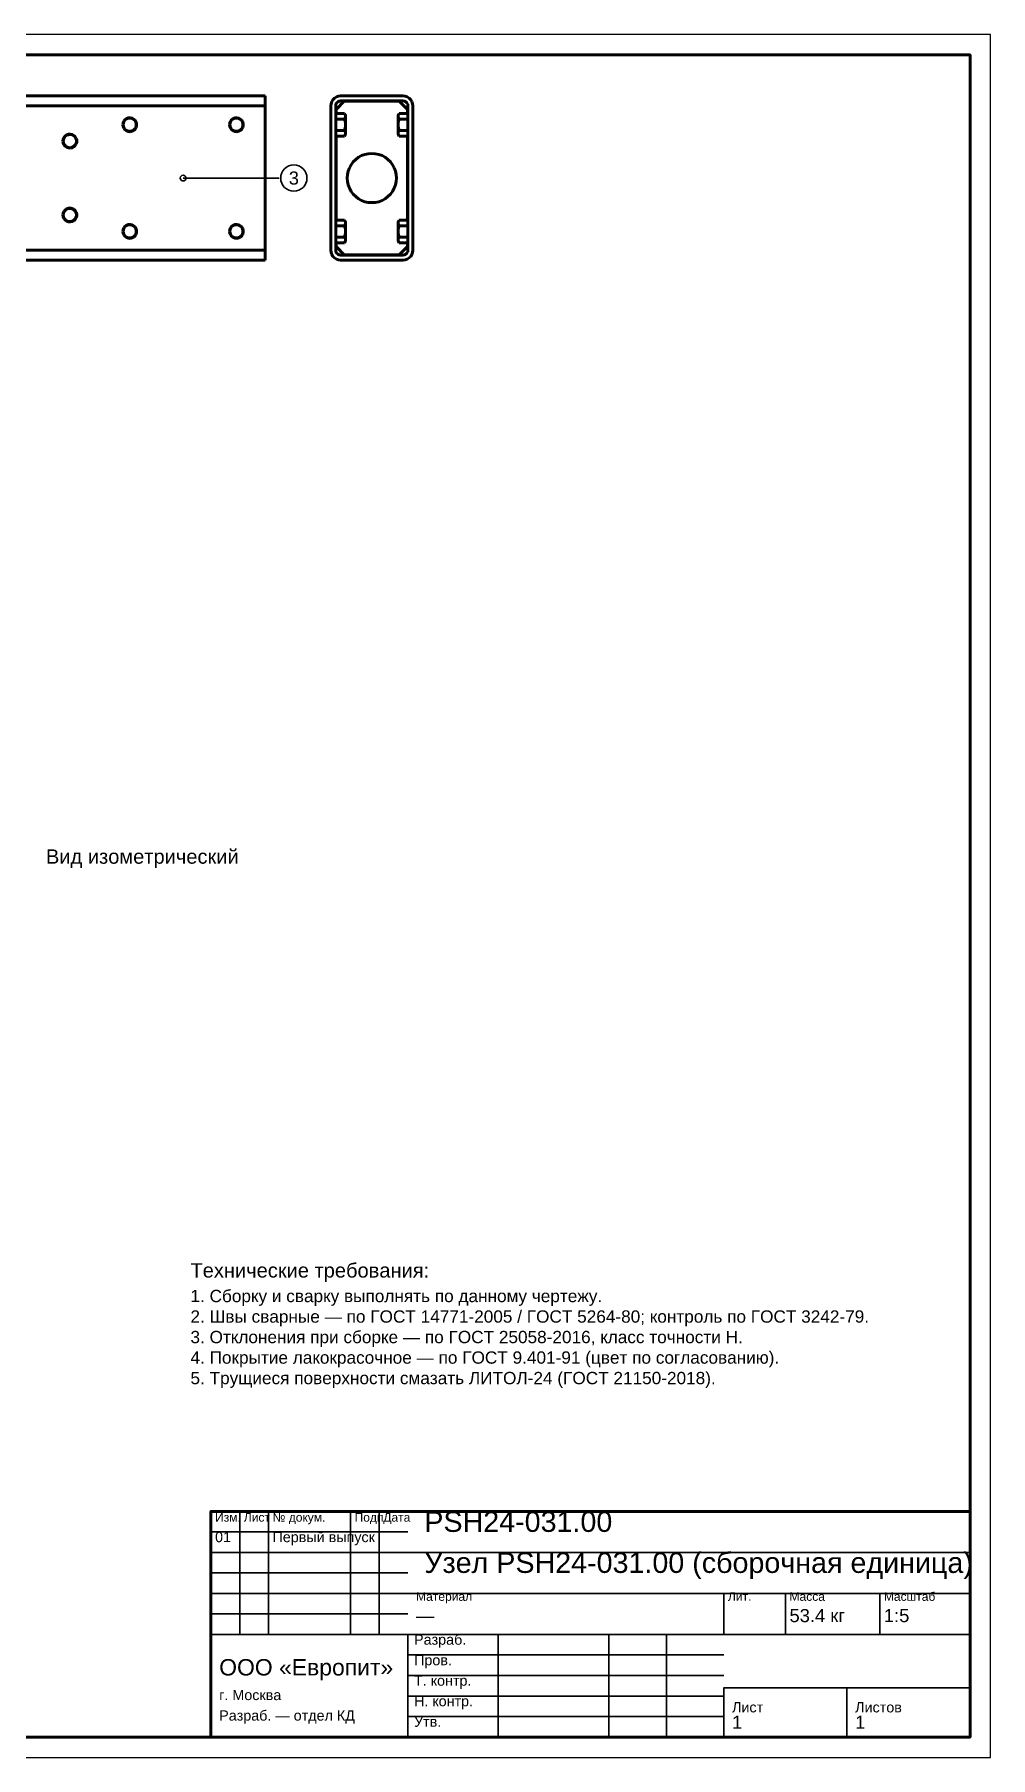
# Model space of a CAD drawing. Header units: millimetres. Extents: x 0 to 594, y 0 to 420.
# Drawn here: x 361 to 594, y 0 to 420 of the extents above; entities that cross this region are included whole.
import ezdxf
from ezdxf.enums import TextEntityAlignment as Align

# ---------------------------------------------------------------- set-up
doc = ezdxf.new("R2010")
doc.units = ezdxf.units.MM
doc.styles.add('GOST', font='Arial')

msp = doc.modelspace()

# ---------------------------------------------------------------- linework, layer by layer
at = {"color": 1, "lineweight": 70}
for p, q in [((32, 405), (417.2, 405)), ((417.2, 404.98), (417.2, 405)), ((417.2, 404.94), (417.2, 404.98)), ((417.2, 404.87), (417.2, 404.94)), ((417.2, 404.76), (417.2, 404.87)), ((417.2, 404.63), (417.2, 404.76)), ((417.2, 404.48), (417.2, 404.63)), ((417.2, 404.3), (417.2, 404.48)), ((417.2, 404.1), (417.2, 404.3)), ((417.2, 403.88), (417.2, 404.1)), ((417.2, 403.64), (417.2, 403.88)), ((417.2, 403.39), (417.2, 403.64)), ((417.2, 403.13), (417.2, 403.39)), ((433.26, 403.13), (433.44, 403.64)), ((433.44, 403.64), (433.72, 404.1)), ((433.72, 404.1), (434.1, 404.48)), ((434.1, 404.48), (434.56, 404.76)), ((434.63, 403.31), (434.46, 402.97)), ((436.5, 403.7), (434.5, 401.7)), ((434.56, 404.76), (435.07, 404.94)), ((434.89, 403.57), (434.63, 403.31)), ((435.23, 403.74), (434.89, 403.57)), ((435.07, 404.94), (435.6, 405)), ((435.6, 403.8), (435.23, 403.74)), ((435.6, 405), (450.8, 405)), ((450.8, 403.8), (435.6, 403.8)), ((449.9, 403.7), (436.5, 403.7)), ((451.9, 401.7), (449.9, 403.7)), ((450.8, 405), (451.33, 404.94)), ((451.17, 403.74), (450.8, 403.8)), ((451.51, 403.57), (451.17, 403.74)), ((451.33, 404.94), (451.84, 404.76)), ((451.77, 403.31), (451.51, 403.57)), ((451.94, 402.97), (451.77, 403.31)), ((451.84, 404.76), (452.3, 404.48)), ((452.3, 404.48), (452.68, 404.1)), ((452.68, 404.1), (452.96, 403.64)), ((452.96, 403.64), (453.14, 403.13)), ((32, 402.6), (417.2, 402.6)), ((383.04, 399.24), (382.75, 398.88)), ((383.11, 399.17), (382.83, 398.83)), ((383.42, 399.51), (383.04, 399.24)), ((383.46, 399.42), (383.11, 399.17)), ((383.85, 399.66), (383.42, 399.51)), ((383.87, 399.57), (383.46, 399.42)), ((384.32, 399.7), (383.85, 399.66)), ((384.31, 399.6), (383.87, 399.57)), ((384.74, 399.51), (384.31, 399.6)), ((384.77, 399.6), (384.32, 399.7)), ((385.12, 399.31), (384.74, 399.51)), ((385.18, 399.39), (384.77, 399.6)), ((385.44, 399.01), (385.12, 399.31)), ((385.52, 399.07), (385.18, 399.39)), ((385.67, 398.64), (385.44, 399.01)), ((385.76, 398.68), (385.52, 399.07)), ((409.04, 399.24), (408.75, 398.88)), ((409.11, 399.17), (408.83, 398.83)), ((409.42, 399.51), (409.04, 399.24)), ((409.46, 399.42), (409.11, 399.17)), ((409.85, 399.66), (409.42, 399.51)), ((409.87, 399.57), (409.46, 399.42)), ((410.32, 399.7), (409.85, 399.66)), ((410.31, 399.6), (409.87, 399.57)), ((410.74, 399.51), (410.31, 399.6)), ((410.77, 399.6), (410.32, 399.7)), ((411.12, 399.31), (410.74, 399.51)), ((411.18, 399.39), (410.77, 399.6)), ((411.44, 399.01), (411.12, 399.31)), ((411.52, 399.07), (411.18, 399.39)), ((411.67, 398.64), (411.44, 399.01)), ((411.76, 398.68), (411.52, 399.07)), ((417.2, 402.87), (417.2, 403.13)), ((417.2, 402.6), (417.2, 402.87)), ((417.2, 367.4), (417.2, 402.6)), ((433.2, 402.6), (433.26, 403.13)), ((433.2, 367.4), (433.2, 402.6)), ((434.46, 402.97), (434.4, 402.6)), ((434.4, 402.6), (434.4, 367.4)), ((436.57, 400.77), (434.4, 400.77)), ((436.57, 399.39), (434.4, 399.39)), ((434.5, 401.7), (434.5, 400.77)), ((436.57, 400.77), (436.7, 400.5)), ((436.77, 400.42), (436.57, 400.77)), ((436.7, 399.65), (436.57, 399.39)), ((436.57, 399.39), (436.7, 398.85)), ((436.7, 400.5), (436.77, 400.25)), ((436.77, 399.91), (436.7, 399.65)), ((436.77, 400.41), (436.77, 400.42)), ((436.77, 400.42), (436.77, 400.42)), ((436.77, 400.42), (436.77, 400.42)), ((436.77, 400.42), (436.77, 400.42)), ((436.77, 400.4), (436.77, 400.41)), ((436.77, 400.39), (436.77, 400.4)), ((436.77, 400.38), (436.77, 400.39)), ((436.77, 400.37), (436.77, 400.38)), ((436.77, 400.35), (436.77, 400.37)), ((436.77, 400.34), (436.77, 400.35)), ((436.77, 400.32), (436.77, 400.34)), ((436.77, 400.3), (436.77, 400.32)), ((436.77, 400.28), (436.77, 400.3)), ((436.77, 400.25), (436.77, 400.28)), ((436.77, 400.25), (436.77, 399.91)), ((436.77, 399.82), (436.77, 399.91)), ((436.77, 399.73), (436.77, 399.82)), ((436.77, 399.64), (436.77, 399.73)), ((436.77, 399.54), (436.77, 399.64)), ((436.77, 399.43), (436.77, 399.54)), ((436.77, 399.32), (436.77, 399.43)), ((436.77, 399.21), (436.77, 399.32)), ((436.77, 399.1), (436.77, 399.21)), ((436.77, 398.98), (436.77, 399.1)), ((449.63, 400.42), (449.83, 400.77)), ((449.63, 400.25), (449.7, 400.5)), ((449.63, 400.42), (449.63, 400.42)), ((449.63, 400.42), (449.63, 400.42)), ((449.63, 400.42), (449.63, 400.42)), ((449.63, 400.42), (449.63, 400.41)), ((449.63, 400.41), (449.63, 400.4)), ((449.63, 400.4), (449.63, 400.39)), ((449.63, 400.39), (449.63, 400.38)), ((449.63, 400.38), (449.63, 400.37)), ((449.63, 400.37), (449.63, 400.35)), ((449.63, 400.35), (449.63, 400.34)), ((449.63, 400.34), (449.63, 400.32)), ((449.63, 400.32), (449.63, 400.3)), ((449.63, 400.3), (449.63, 400.28)), ((449.63, 400.28), (449.63, 400.25)), ((449.63, 399.91), (449.63, 400.25)), ((449.63, 399.91), (449.63, 399.82)), ((449.7, 399.65), (449.63, 399.91)), ((449.63, 399.82), (449.63, 399.73)), ((449.63, 399.73), (449.63, 399.64)), ((449.63, 399.64), (449.63, 399.54)), ((449.63, 399.54), (449.63, 399.43)), ((449.63, 399.43), (449.63, 399.32)), ((449.63, 399.32), (449.63, 399.21)), ((449.63, 399.21), (449.63, 399.1)), ((449.63, 399.1), (449.63, 398.98)), ((449.7, 400.5), (449.83, 400.77)), ((449.83, 399.39), (449.7, 399.65)), ((449.7, 398.85), (449.83, 399.39)), ((449.83, 400.77), (452, 400.77)), ((449.83, 399.39), (452, 399.39)), ((451.9, 400.77), (451.9, 401.7)), ((452, 402.6), (451.94, 402.97)), ((452, 367.4), (452, 402.6)), ((453.14, 403.13), (453.2, 402.6)), ((453.2, 402.6), (453.2, 367.4)), ((368.15, 394.88), (367.96, 394.46)), ((368.23, 394.83), (368.06, 394.43)), ((368.44, 395.24), (368.15, 394.88)), ((368.51, 395.17), (368.23, 394.83)), ((368.82, 395.51), (368.44, 395.24)), ((368.86, 395.42), (368.51, 395.17)), ((369.25, 395.66), (368.82, 395.51)), ((369.27, 395.57), (368.86, 395.42)), ((369.72, 395.7), (369.25, 395.66)), ((369.71, 395.6), (369.27, 395.57)), ((370.14, 395.51), (369.71, 395.6)), ((370.17, 395.6), (369.72, 395.7)), ((370.52, 395.31), (370.14, 395.51)), ((370.58, 395.39), (370.17, 395.6)), ((370.84, 395.01), (370.52, 395.31)), ((370.92, 395.07), (370.58, 395.39)), ((371.07, 394.64), (370.84, 395.01)), ((371.16, 394.68), (370.92, 395.07)), ((382.56, 398.46), (382.5, 398)), ((382.5, 398), (382.56, 397.54)), ((382.75, 398.88), (382.56, 398.46)), ((382.56, 397.54), (382.75, 397.12)), ((382.66, 398.43), (382.6, 398)), ((382.6, 398), (382.66, 397.57)), ((382.83, 398.83), (382.66, 398.43)), ((382.66, 397.57), (382.83, 397.17)), ((382.75, 397.12), (383.04, 396.76)), ((382.83, 397.17), (383.11, 396.83)), ((383.04, 396.76), (383.42, 396.49)), ((383.11, 396.83), (383.46, 396.58)), ((383.42, 396.49), (383.85, 396.34)), ((383.46, 396.58), (383.87, 396.43)), ((383.85, 396.34), (384.32, 396.3)), ((383.87, 396.43), (384.31, 396.4)), ((384.31, 396.4), (384.74, 396.49)), ((384.32, 396.3), (384.77, 396.4)), ((384.74, 396.49), (385.12, 396.69)), ((384.77, 396.4), (385.18, 396.61)), ((385.12, 396.69), (385.44, 396.99)), ((385.18, 396.61), (385.52, 396.93)), ((385.44, 396.99), (385.67, 397.36)), ((385.52, 396.93), (385.76, 397.32)), ((385.79, 398.22), (385.67, 398.64)), ((385.67, 397.36), (385.79, 397.78)), ((385.88, 398.23), (385.76, 398.68)), ((385.76, 397.32), (385.88, 397.77)), ((385.79, 397.78), (385.79, 398.22)), ((385.88, 397.77), (385.88, 398.23)), ((408.56, 398.46), (408.5, 398)), ((408.5, 398), (408.56, 397.54)), ((408.75, 398.88), (408.56, 398.46)), ((408.56, 397.54), (408.75, 397.12)), ((408.66, 398.43), (408.6, 398)), ((408.6, 398), (408.66, 397.57)), ((408.83, 398.83), (408.66, 398.43)), ((408.66, 397.57), (408.83, 397.17)), ((408.75, 397.12), (409.04, 396.76)), ((408.83, 397.17), (409.11, 396.83)), ((409.04, 396.76), (409.42, 396.49)), ((409.11, 396.83), (409.46, 396.58)), ((409.42, 396.49), (409.85, 396.34)), ((409.46, 396.58), (409.87, 396.43)), ((409.85, 396.34), (410.32, 396.3)), ((409.87, 396.43), (410.31, 396.4)), ((410.31, 396.4), (410.74, 396.49)), ((410.32, 396.3), (410.77, 396.4)), ((410.74, 396.49), (411.12, 396.69)), ((410.77, 396.4), (411.18, 396.61)), ((411.12, 396.69), (411.44, 396.99)), ((411.18, 396.61), (411.52, 396.93)), ((411.44, 396.99), (411.67, 397.36)), ((411.52, 396.93), (411.76, 397.32)), ((411.79, 398.22), (411.67, 398.64)), ((411.67, 397.36), (411.79, 397.78)), ((411.88, 398.23), (411.76, 398.68)), ((411.76, 397.32), (411.88, 397.77)), ((411.79, 397.78), (411.79, 398.22)), ((411.88, 397.77), (411.88, 398.23)), ((436.57, 396.61), (434.4, 396.61)), ((436.57, 395.23), (434.4, 395.23)), ((434.5, 395.23), (434.5, 374.77)), ((436.7, 397.15), (436.57, 396.61)), ((436.57, 396.61), (436.7, 396.35)), ((436.77, 395.58), (436.57, 395.23)), ((436.7, 395.5), (436.57, 395.23)), ((436.7, 398.85), (436.77, 398.35)), ((436.77, 397.65), (436.7, 397.15)), ((436.7, 396.35), (436.77, 396.09)), ((436.77, 395.75), (436.7, 395.5)), ((436.77, 398.86), (436.77, 398.98)), ((436.77, 398.73), (436.77, 398.86)), ((436.77, 398.6), (436.77, 398.73)), ((436.77, 398.48), (436.77, 398.6)), ((436.77, 398.35), (436.77, 398.48)), ((436.77, 398.35), (436.77, 397.65)), ((436.77, 397.52), (436.77, 397.65)), ((436.77, 397.4), (436.77, 397.52)), ((436.77, 397.27), (436.77, 397.4)), ((436.77, 397.14), (436.77, 397.27)), ((436.77, 397.02), (436.77, 397.14)), ((436.77, 396.9), (436.77, 397.02)), ((436.77, 396.79), (436.77, 396.9)), ((436.77, 396.68), (436.77, 396.79)), ((436.77, 396.57), (436.77, 396.68)), ((436.77, 396.46), (436.77, 396.57)), ((436.77, 396.36), (436.77, 396.46)), ((436.77, 396.27), (436.77, 396.36)), ((436.77, 396.18), (436.77, 396.27)), ((436.77, 396.09), (436.77, 396.18)), ((436.77, 396.09), (436.77, 395.75)), ((436.77, 395.72), (436.77, 395.75)), ((436.77, 395.7), (436.77, 395.72)), ((436.77, 395.68), (436.77, 395.7)), ((436.77, 395.66), (436.77, 395.68)), ((436.77, 395.65), (436.77, 395.66)), ((436.77, 395.63), (436.77, 395.65)), ((436.77, 395.62), (436.77, 395.63)), ((436.77, 395.61), (436.77, 395.62)), ((436.77, 395.6), (436.77, 395.61)), ((436.77, 395.59), (436.77, 395.6)), ((436.77, 395.58), (436.77, 395.59)), ((436.77, 395.58), (436.77, 395.58)), ((436.77, 395.58), (436.77, 395.58)), ((436.77, 395.58), (436.77, 395.58)), ((449.63, 398.98), (449.63, 398.86)), ((449.63, 398.86), (449.63, 398.73)), ((449.63, 398.35), (449.7, 398.85)), ((449.63, 398.73), (449.63, 398.6)), ((449.63, 398.6), (449.63, 398.48)), ((449.63, 398.48), (449.63, 398.35)), ((449.63, 397.65), (449.63, 398.35)), ((449.63, 397.65), (449.63, 397.52)), ((449.7, 397.15), (449.63, 397.65)), ((449.63, 397.52), (449.63, 397.4)), ((449.63, 397.4), (449.63, 397.27)), ((449.63, 397.27), (449.63, 397.14)), ((449.63, 397.14), (449.63, 397.02)), ((449.63, 397.02), (449.63, 396.9)), ((449.63, 396.9), (449.63, 396.79)), ((449.63, 396.79), (449.63, 396.68)), ((449.63, 396.68), (449.63, 396.57)), ((449.63, 396.57), (449.63, 396.46)), ((449.63, 396.46), (449.63, 396.36)), ((449.63, 396.36), (449.63, 396.27)), ((449.63, 396.09), (449.7, 396.35)), ((449.63, 396.27), (449.63, 396.18)), ((449.63, 396.18), (449.63, 396.09)), ((449.63, 395.75), (449.63, 396.09)), ((449.63, 395.75), (449.63, 395.72)), ((449.7, 395.5), (449.63, 395.75)), ((449.63, 395.72), (449.63, 395.7)), ((449.63, 395.7), (449.63, 395.68)), ((449.63, 395.68), (449.63, 395.66)), ((449.63, 395.66), (449.63, 395.65)), ((449.63, 395.65), (449.63, 395.63)), ((449.63, 395.63), (449.63, 395.62)), ((449.63, 395.62), (449.63, 395.61)), ((449.63, 395.61), (449.63, 395.6)), ((449.63, 395.6), (449.63, 395.59)), ((449.63, 395.59), (449.63, 395.58)), ((449.63, 395.58), (449.63, 395.58)), ((449.63, 395.58), (449.63, 395.58)), ((449.63, 395.58), (449.63, 395.58)), ((449.63, 395.58), (449.83, 395.23)), ((449.83, 396.61), (449.7, 397.15)), ((449.7, 396.35), (449.83, 396.61)), ((449.83, 395.23), (449.7, 395.5)), ((449.83, 396.61), (452, 396.61)), ((449.83, 395.23), (452, 395.23)), ((451.9, 374.77), (451.9, 395.23)), ((367.96, 394.46), (367.9, 394)), ((367.9, 394), (367.96, 393.54)), ((367.96, 393.54), (368.15, 393.12)), ((368.06, 394.43), (368, 394)), ((368, 394), (368.06, 393.57)), ((368.06, 393.57), (368.23, 393.17)), ((368.15, 393.12), (368.44, 392.76)), ((368.23, 393.17), (368.51, 392.83)), ((368.44, 392.76), (368.82, 392.49)), ((368.51, 392.83), (368.86, 392.58)), ((368.82, 392.49), (369.25, 392.34)), ((368.86, 392.58), (369.27, 392.43)), ((369.25, 392.34), (369.72, 392.3)), ((369.27, 392.43), (369.71, 392.4)), ((369.71, 392.4), (370.14, 392.49)), ((369.72, 392.3), (370.17, 392.4)), ((370.14, 392.49), (370.52, 392.69)), ((370.17, 392.4), (370.58, 392.61)), ((370.52, 392.69), (370.84, 392.99)), ((370.58, 392.61), (370.92, 392.93)), ((370.84, 392.99), (371.07, 393.36)), ((370.92, 392.93), (371.16, 393.32)), ((371.19, 394.22), (371.07, 394.64)), ((371.07, 393.36), (371.19, 393.78)), ((371.28, 394.23), (371.16, 394.68)), ((371.16, 393.32), (371.28, 393.77)), ((371.19, 393.78), (371.19, 394.22)), ((371.28, 393.77), (371.28, 394.23)), ((434.5, 392.61), (434.4, 392.61)), ((434.5, 391.23), (434.4, 391.23)), ((441.51, 390.76), (440.71, 390.46)), ((442.35, 390.94), (441.51, 390.76)), ((443.2, 391), (442.35, 390.94)), ((444.05, 390.94), (443.2, 391)), ((444.89, 390.76), (444.05, 390.94)), ((445.69, 390.46), (444.89, 390.76)), ((451.9, 392.61), (452, 392.61)), ((451.9, 391.23), (452, 391.23)), ((437.44, 386.69), (437.26, 385.85)), ((437.74, 387.49), (437.44, 386.69)), ((438.15, 388.24), (437.74, 387.49)), ((438.67, 388.93), (438.15, 388.24)), ((439.27, 389.53), (438.67, 388.93)), ((439.96, 390.05), (439.27, 389.53)), ((440.71, 390.46), (439.96, 390.05)), ((446.44, 390.05), (445.69, 390.46)), ((447.13, 389.53), (446.44, 390.05)), ((447.73, 388.93), (447.13, 389.53)), ((448.25, 388.24), (447.73, 388.93)), ((448.66, 387.49), (448.25, 388.24)), ((448.96, 386.69), (448.66, 387.49)), ((449.14, 385.85), (448.96, 386.69)), ((437.26, 385.85), (437.2, 385)), ((437.2, 385), (437.26, 384.15)), ((437.26, 384.15), (437.44, 383.31)), ((437.44, 383.31), (437.74, 382.51)), ((437.74, 382.51), (438.15, 381.76)), ((448.25, 381.76), (448.66, 382.51)), ((448.66, 382.51), (448.96, 383.31)), ((448.96, 383.31), (449.14, 384.15)), ((449.2, 385), (449.14, 385.85)), ((449.14, 384.15), (449.2, 385)), ((434.5, 378.77), (434.4, 378.77)), ((438.15, 381.76), (438.67, 381.07)), ((438.67, 381.07), (439.27, 380.47)), ((439.27, 380.47), (439.96, 379.95)), ((439.96, 379.95), (440.71, 379.54)), ((440.71, 379.54), (441.51, 379.24)), ((441.51, 379.24), (442.35, 379.06)), ((442.35, 379.06), (443.2, 379)), ((443.2, 379), (444.05, 379.06)), ((444.05, 379.06), (444.89, 379.24)), ((444.89, 379.24), (445.69, 379.54)), ((445.69, 379.54), (446.44, 379.95)), ((446.44, 379.95), (447.13, 380.47)), ((447.13, 380.47), (447.73, 381.07)), ((447.73, 381.07), (448.25, 381.76)), ((451.9, 378.77), (452, 378.77)), ((367.96, 376.46), (367.9, 376)), ((367.9, 376), (367.96, 375.54)), ((368.15, 376.88), (367.96, 376.46)), ((367.96, 375.54), (368.15, 375.12)), ((368.06, 376.43), (368, 376)), ((368, 376), (368.06, 375.57)), ((368.23, 376.83), (368.06, 376.43)), ((368.06, 375.57), (368.23, 375.17)), ((368.44, 377.24), (368.15, 376.88)), ((368.15, 375.12), (368.44, 374.76)), ((368.51, 377.17), (368.23, 376.83)), ((368.23, 375.17), (368.51, 374.83)), ((368.82, 377.51), (368.44, 377.24)), ((368.44, 374.76), (368.82, 374.49)), ((368.86, 377.42), (368.51, 377.17)), ((368.51, 374.83), (368.86, 374.58)), ((369.25, 377.66), (368.82, 377.51)), ((368.82, 374.49), (369.25, 374.34)), ((369.27, 377.57), (368.86, 377.42)), ((368.86, 374.58), (369.27, 374.43)), ((369.72, 377.7), (369.25, 377.66)), ((369.25, 374.34), (369.72, 374.3)), ((369.71, 377.6), (369.27, 377.57)), ((369.27, 374.43), (369.71, 374.4)), ((370.14, 377.51), (369.71, 377.6)), ((369.71, 374.4), (370.14, 374.49)), ((370.17, 377.6), (369.72, 377.7)), ((369.72, 374.3), (370.17, 374.4)), ((370.52, 377.31), (370.14, 377.51)), ((370.14, 374.49), (370.52, 374.69)), ((370.58, 377.39), (370.17, 377.6)), ((370.17, 374.4), (370.58, 374.61)), ((370.84, 377.01), (370.52, 377.31)), ((370.52, 374.69), (370.84, 374.99)), ((370.92, 377.07), (370.58, 377.39)), ((370.58, 374.61), (370.92, 374.93)), ((371.07, 376.64), (370.84, 377.01)), ((370.84, 374.99), (371.07, 375.36)), ((371.16, 376.68), (370.92, 377.07)), ((370.92, 374.93), (371.16, 375.32)), ((371.19, 376.22), (371.07, 376.64)), ((371.07, 375.36), (371.19, 375.78)), ((371.28, 376.23), (371.16, 376.68)), ((371.16, 375.32), (371.28, 375.77)), ((371.19, 375.78), (371.19, 376.22)), ((371.28, 375.77), (371.28, 376.23)), ((434.5, 377.39), (434.4, 377.39)), ((436.57, 374.77), (434.4, 374.77)), ((436.57, 374.77), (436.7, 374.5)), ((436.77, 374.42), (436.57, 374.77)), ((436.7, 374.5), (436.77, 374.25)), ((436.77, 373.91), (436.7, 373.65)), ((436.77, 374.41), (436.77, 374.42)), ((436.77, 374.42), (436.77, 374.42)), ((436.77, 374.42), (436.77, 374.42)), ((436.77, 374.42), (436.77, 374.42)), ((436.77, 374.4), (436.77, 374.41)), ((436.77, 374.39), (436.77, 374.4)), ((436.77, 374.38), (436.77, 374.39)), ((436.77, 374.37), (436.77, 374.38)), ((436.77, 374.35), (436.77, 374.37)), ((436.77, 374.34), (436.77, 374.35)), ((436.77, 374.32), (436.77, 374.34)), ((436.77, 374.3), (436.77, 374.32)), ((436.77, 374.28), (436.77, 374.3)), ((436.77, 374.25), (436.77, 374.28)), ((436.77, 374.25), (436.77, 373.91)), ((436.77, 373.82), (436.77, 373.91)), ((436.77, 373.73), (436.77, 373.82)), ((449.63, 374.42), (449.83, 374.77)), ((449.63, 374.25), (449.7, 374.5)), ((449.63, 374.42), (449.63, 374.42)), ((449.63, 374.42), (449.63, 374.42)), ((449.63, 374.42), (449.63, 374.42)), ((449.63, 374.42), (449.63, 374.41)), ((449.63, 374.41), (449.63, 374.4)), ((449.63, 374.4), (449.63, 374.39)), ((449.63, 374.39), (449.63, 374.38)), ((449.63, 374.38), (449.63, 374.37)), ((449.63, 374.37), (449.63, 374.35)), ((449.63, 374.35), (449.63, 374.34)), ((449.63, 374.34), (449.63, 374.32)), ((449.63, 374.32), (449.63, 374.3)), ((449.63, 374.3), (449.63, 374.28)), ((449.63, 374.28), (449.63, 374.25)), ((449.63, 373.91), (449.63, 374.25)), ((449.63, 373.91), (449.63, 373.82)), ((449.7, 373.65), (449.63, 373.91)), ((449.63, 373.82), (449.63, 373.73)), ((449.7, 374.5), (449.83, 374.77)), ((449.83, 374.77), (452, 374.77)), ((451.9, 377.39), (452, 377.39)), ((382.56, 372.46), (382.5, 372)), ((382.5, 372), (382.56, 371.54)), ((382.75, 372.88), (382.56, 372.46)), ((382.56, 371.54), (382.75, 371.12)), ((382.66, 372.43), (382.6, 372)), ((382.6, 372), (382.66, 371.57)), ((382.83, 372.83), (382.66, 372.43)), ((382.66, 371.57), (382.83, 371.17)), ((383.04, 373.24), (382.75, 372.88)), ((382.75, 371.12), (383.04, 370.76)), ((383.11, 373.17), (382.83, 372.83)), ((382.83, 371.17), (383.11, 370.83)), ((383.42, 373.51), (383.04, 373.24)), ((383.04, 370.76), (383.42, 370.49)), ((383.46, 373.42), (383.11, 373.17)), ((383.11, 370.83), (383.46, 370.58)), ((383.85, 373.66), (383.42, 373.51)), ((383.42, 370.49), (383.85, 370.34)), ((383.87, 373.57), (383.46, 373.42)), ((383.46, 370.58), (383.87, 370.43)), ((384.32, 373.7), (383.85, 373.66)), ((383.85, 370.34), (384.32, 370.3)), ((384.31, 373.6), (383.87, 373.57)), ((383.87, 370.43), (384.31, 370.4)), ((384.74, 373.51), (384.31, 373.6)), ((384.31, 370.4), (384.74, 370.49)), ((384.77, 373.6), (384.32, 373.7)), ((384.32, 370.3), (384.77, 370.4)), ((385.12, 373.31), (384.74, 373.51)), ((384.74, 370.49), (385.12, 370.69)), ((385.18, 373.39), (384.77, 373.6)), ((384.77, 370.4), (385.18, 370.61)), ((385.44, 373.01), (385.12, 373.31)), ((385.12, 370.69), (385.44, 370.99)), ((385.52, 373.07), (385.18, 373.39)), ((385.18, 370.61), (385.52, 370.93)), ((385.67, 372.64), (385.44, 373.01)), ((385.44, 370.99), (385.67, 371.36)), ((385.76, 372.68), (385.52, 373.07)), ((385.52, 370.93), (385.76, 371.32)), ((385.79, 372.22), (385.67, 372.64)), ((385.67, 371.36), (385.79, 371.78)), ((385.88, 372.23), (385.76, 372.68)), ((385.76, 371.32), (385.88, 371.77)), ((385.79, 371.78), (385.79, 372.22)), ((385.88, 371.77), (385.88, 372.23)), ((408.56, 372.46), (408.5, 372)), ((408.5, 372), (408.56, 371.54)), ((408.75, 372.88), (408.56, 372.46)), ((408.56, 371.54), (408.75, 371.12)), ((408.66, 372.43), (408.6, 372)), ((408.6, 372), (408.66, 371.57)), ((408.83, 372.83), (408.66, 372.43)), ((408.66, 371.57), (408.83, 371.17)), ((409.04, 373.24), (408.75, 372.88)), ((408.75, 371.12), (409.04, 370.76)), ((409.11, 373.17), (408.83, 372.83)), ((408.83, 371.17), (409.11, 370.83)), ((409.42, 373.51), (409.04, 373.24)), ((409.04, 370.76), (409.42, 370.49)), ((409.46, 373.42), (409.11, 373.17)), ((409.11, 370.83), (409.46, 370.58)), ((409.85, 373.66), (409.42, 373.51)), ((409.42, 370.49), (409.85, 370.34)), ((409.87, 373.57), (409.46, 373.42)), ((409.46, 370.58), (409.87, 370.43)), ((410.32, 373.7), (409.85, 373.66)), ((409.85, 370.34), (410.32, 370.3)), ((410.31, 373.6), (409.87, 373.57)), ((409.87, 370.43), (410.31, 370.4)), ((410.74, 373.51), (410.31, 373.6)), ((410.31, 370.4), (410.74, 370.49)), ((410.77, 373.6), (410.32, 373.7)), ((410.32, 370.3), (410.77, 370.4)), ((411.12, 373.31), (410.74, 373.51)), ((410.74, 370.49), (411.12, 370.69)), ((411.18, 373.39), (410.77, 373.6)), ((410.77, 370.4), (411.18, 370.61)), ((411.44, 373.01), (411.12, 373.31)), ((411.12, 370.69), (411.44, 370.99)), ((411.52, 373.07), (411.18, 373.39)), ((411.18, 370.61), (411.52, 370.93)), ((411.67, 372.64), (411.44, 373.01)), ((411.44, 370.99), (411.67, 371.36)), ((411.76, 372.68), (411.52, 373.07)), ((411.52, 370.93), (411.76, 371.32)), ((411.79, 372.22), (411.67, 372.64)), ((411.67, 371.36), (411.79, 371.78)), ((411.88, 372.23), (411.76, 372.68)), ((411.76, 371.32), (411.88, 371.77)), ((411.79, 371.78), (411.79, 372.22)), ((411.88, 371.77), (411.88, 372.23)), ((436.57, 373.39), (434.4, 373.39)), ((436.57, 370.61), (434.4, 370.61)), ((436.7, 373.65), (436.57, 373.39)), ((436.57, 373.39), (436.7, 372.85)), ((436.7, 371.15), (436.57, 370.61)), ((436.57, 370.61), (436.7, 370.35)), ((436.7, 372.85), (436.77, 372.35)), ((436.77, 371.65), (436.7, 371.15)), ((436.7, 370.35), (436.77, 370.09)), ((436.77, 369.75), (436.7, 369.5)), ((436.77, 373.64), (436.77, 373.73)), ((436.77, 373.54), (436.77, 373.64)), ((436.77, 373.43), (436.77, 373.54)), ((436.77, 373.32), (436.77, 373.43)), ((436.77, 373.21), (436.77, 373.32)), ((436.77, 373.1), (436.77, 373.21)), ((436.77, 372.98), (436.77, 373.1)), ((436.77, 372.86), (436.77, 372.98)), ((436.77, 372.73), (436.77, 372.86)), ((436.77, 372.6), (436.77, 372.73)), ((436.77, 372.48), (436.77, 372.6)), ((436.77, 372.35), (436.77, 372.48)), ((436.77, 372.35), (436.77, 371.65)), ((436.77, 371.52), (436.77, 371.65)), ((436.77, 371.4), (436.77, 371.52)), ((436.77, 371.27), (436.77, 371.4)), ((436.77, 371.14), (436.77, 371.27)), ((436.77, 371.02), (436.77, 371.14)), ((436.77, 370.9), (436.77, 371.02)), ((436.77, 370.79), (436.77, 370.9)), ((436.77, 370.68), (436.77, 370.79)), ((436.77, 370.57), (436.77, 370.68)), ((436.77, 370.46), (436.77, 370.57)), ((436.77, 370.36), (436.77, 370.46)), ((436.77, 370.27), (436.77, 370.36)), ((436.77, 370.18), (436.77, 370.27)), ((436.77, 370.09), (436.77, 370.18)), ((436.77, 370.09), (436.77, 369.75)), ((436.77, 369.72), (436.77, 369.75)), ((436.77, 369.7), (436.77, 369.72)), ((436.77, 369.68), (436.77, 369.7)), ((436.77, 369.66), (436.77, 369.68)), ((436.77, 369.65), (436.77, 369.66)), ((436.77, 369.63), (436.77, 369.65)), ((436.77, 369.62), (436.77, 369.63)), ((436.77, 369.61), (436.77, 369.62)), ((436.77, 369.6), (436.77, 369.61)), ((449.63, 373.73), (449.63, 373.64)), ((449.63, 373.64), (449.63, 373.54)), ((449.63, 373.54), (449.63, 373.43)), ((449.63, 373.43), (449.63, 373.32)), ((449.63, 373.32), (449.63, 373.21)), ((449.63, 373.21), (449.63, 373.1)), ((449.63, 373.1), (449.63, 372.98)), ((449.63, 372.98), (449.63, 372.86)), ((449.63, 372.86), (449.63, 372.73)), ((449.63, 372.35), (449.7, 372.85)), ((449.63, 372.73), (449.63, 372.6)), ((449.63, 372.6), (449.63, 372.48)), ((449.63, 372.48), (449.63, 372.35)), ((449.63, 371.65), (449.63, 372.35)), ((449.63, 371.65), (449.63, 371.52)), ((449.7, 371.15), (449.63, 371.65)), ((449.63, 371.52), (449.63, 371.4)), ((449.63, 371.4), (449.63, 371.27)), ((449.63, 371.27), (449.63, 371.14)), ((449.63, 371.14), (449.63, 371.02)), ((449.63, 371.02), (449.63, 370.9)), ((449.63, 370.9), (449.63, 370.79)), ((449.63, 370.79), (449.63, 370.68)), ((449.63, 370.68), (449.63, 370.57)), ((449.63, 370.57), (449.63, 370.46)), ((449.63, 370.46), (449.63, 370.36)), ((449.63, 370.36), (449.63, 370.27)), ((449.63, 370.09), (449.7, 370.35)), ((449.63, 370.27), (449.63, 370.18)), ((449.63, 370.18), (449.63, 370.09)), ((449.63, 369.75), (449.63, 370.09)), ((449.63, 369.75), (449.63, 369.72)), ((449.7, 369.5), (449.63, 369.75)), ((449.63, 369.72), (449.63, 369.7)), ((449.63, 369.7), (449.63, 369.68)), ((449.63, 369.68), (449.63, 369.66)), ((449.63, 369.66), (449.63, 369.65)), ((449.63, 369.65), (449.63, 369.63)), ((449.63, 369.63), (449.63, 369.62)), ((449.63, 369.62), (449.63, 369.61)), ((449.63, 369.61), (449.63, 369.6)), ((449.83, 373.39), (449.7, 373.65)), ((449.7, 372.85), (449.83, 373.39)), ((449.83, 370.61), (449.7, 371.15)), ((449.7, 370.35), (449.83, 370.61)), ((449.83, 373.39), (452, 373.39)), ((449.83, 370.61), (452, 370.61)), ((32, 367.4), (417.2, 367.4)), ((417.2, 367.13), (417.2, 367.4)), ((417.2, 366.87), (417.2, 367.13)), ((417.2, 366.61), (417.2, 366.87)), ((417.2, 366.36), (417.2, 366.61)), ((417.2, 366.12), (417.2, 366.36)), ((417.2, 365.9), (417.2, 366.12)), ((417.2, 365.7), (417.2, 365.9)), ((417.2, 365.52), (417.2, 365.7)), ((417.2, 365.37), (417.2, 365.52)), ((433.26, 366.87), (433.2, 367.4)), ((433.44, 366.36), (433.26, 366.87)), ((433.72, 365.9), (433.44, 366.36)), ((434.1, 365.52), (433.72, 365.9)), ((434.56, 365.24), (434.1, 365.52)), ((436.57, 369.23), (434.4, 369.23)), ((434.4, 367.4), (434.46, 367.03)), ((434.46, 367.03), (434.63, 366.69)), ((434.5, 369.23), (434.5, 368.3)), ((434.5, 368.3), (436.5, 366.3)), ((434.63, 366.69), (434.89, 366.43)), ((434.89, 366.43), (435.23, 366.26)), ((435.23, 366.26), (435.6, 366.2)), ((435.6, 366.2), (450.8, 366.2)), ((436.5, 366.3), (449.9, 366.3)), ((436.77, 369.58), (436.57, 369.23)), ((436.7, 369.5), (436.57, 369.23)), ((436.77, 369.59), (436.77, 369.6)), ((436.77, 369.58), (436.77, 369.59)), ((436.77, 369.58), (436.77, 369.58)), ((436.77, 369.58), (436.77, 369.58)), ((436.77, 369.58), (436.77, 369.58)), ((449.63, 369.6), (449.63, 369.59)), ((449.63, 369.59), (449.63, 369.58)), ((449.63, 369.58), (449.63, 369.58)), ((449.63, 369.58), (449.63, 369.58)), ((449.63, 369.58), (449.63, 369.58)), ((449.63, 369.58), (449.83, 369.23)), ((449.83, 369.23), (449.7, 369.5)), ((449.83, 369.23), (452, 369.23)), ((449.9, 366.3), (451.9, 368.3)), ((450.8, 366.2), (451.17, 366.26)), ((451.17, 366.26), (451.51, 366.43)), ((451.51, 366.43), (451.77, 366.69)), ((451.77, 366.69), (451.94, 367.03)), ((452.3, 365.52), (451.84, 365.24)), ((451.9, 368.3), (451.9, 369.23)), ((451.94, 367.03), (452, 367.4)), ((452.68, 365.9), (452.3, 365.52)), ((452.96, 366.36), (452.68, 365.9)), ((453.14, 366.87), (452.96, 366.36)), ((453.2, 367.4), (453.14, 366.87)), ((32, 365), (417.2, 365)), ((417.2, 365.24), (417.2, 365.37)), ((417.2, 365.13), (417.2, 365.24)), ((417.2, 365.06), (417.2, 365.13)), ((417.2, 365.02), (417.2, 365.06)), ((417.2, 365), (417.2, 365.02)), ((435.07, 365.06), (434.56, 365.24)), ((435.6, 365), (435.07, 365.06)), ((450.8, 365), (435.6, 365)), ((451.33, 365.06), (450.8, 365)), ((451.84, 365.24), (451.33, 365.06))]:
    msp.add_line(p, q, dxfattribs=at)
at = {"color": 7, "lineweight": 35}
for p, q in [((420.6, 385), (397.2, 385)), ((411, 30), (411, 60)), ((418, 30), (418, 60)), ((438, 30), (438, 60)), ((445, 30), (445, 60)), ((404, 55), (452, 55)), ((404, 50), (452, 50)), ((452, 50), (589, 50)), ((404, 45), (452, 45)), ((404, 40), (452, 40)), ((452, 40), (589, 40)), ((529, 30), (529, 40)), ((544, 30), (544, 40)), ((567, 30), (567, 40)), ((404, 35), (452, 35)), ((404, 30), (452, 30)), ((452, 30), (589, 30)), ((474, 5), (474, 30)), ((501, 5), (501, 30)), ((515, 5), (515, 30)), ((452, 25), (529, 25)), ((452, 20), (529, 20)), ((529, 17), (589, 17)), ((452, 15), (529, 15)), ((452, 10), (529, 10))]:
    msp.add_line(p, q, dxfattribs=at)
at = {"color": 7, "lineweight": 25}
msp.add_lwpolyline([(0, 0), (594, 0), (594, 420), (0, 420)], close=True, dxfattribs=at)
at = {"color": 7, "lineweight": 70}
for points in [[(20, 5), (589, 5), (589, 415), (20, 415)], [(404, 5), (589, 5), (589, 60), (404, 60)]]:
    msp.add_lwpolyline(points, close=True, dxfattribs=at)
at = {"color": 7, "lineweight": 35}
for points in [[(404, 5), (452, 5), (452, 30), (404, 30)], [(529, 5), (559, 5), (559, 17), (529, 17)], [(559, 5), (589, 5), (589, 17), (559, 17)]]:
    msp.add_lwpolyline(points, close=True, dxfattribs=at)
for centre, radius in [((424.2, 385), 3.2), ((397.2, 385), 0.7)]:
    msp.add_circle(centre, radius, dxfattribs=at)

# ---------------------------------------------------------------- texts
at = {"color": 7, "style": 'GOST'}
msp.add_text('3', height=3.2, dxfattribs=at).set_placement((424.2, 385), align=Align.MIDDLE)
at = {"color": 3, "style": 'GOST'}
for s, height, p in [('Вид изометрический', 3.5, (363.78, 217.87)), ('Технические требования:', 3.5, (399, 117)), ('1. Сборку и сварку выполнять по данному чертежу.', 3, (399, 111)), ('2. Швы сварные — по ГОСТ 14771-2005 / ГОСТ 5264-80; контроль по ГОСТ 3242-79.', 3, (399, 106)), ('3. Отклонения при сборке — по ГОСТ 25058-2016, класс точности Н.', 3, (399, 101)), ('4. Покрытие лакокрасочное — по ГОСТ 9.401-91 (цвет по согласованию).', 3, (399, 96)), ('5. Трущиеся поверхности смазать ЛИТОЛ-24 (ГОСТ 21150-2018).', 3, (399, 91)), ('Изм.', 2.1, (405, 57.5)), ('Лист', 2.1, (412, 57.5)), ('№ докум.', 2.1, (419, 57.5)), ('Подп.', 2.1, (439, 57.5)), ('Дата', 2.1, (446, 57.5)), ('PSH24-031.00', 5, (456, 55)), ('01', 2.5, (405, 52.5)), ('Первый выпуск', 2.5, (419, 52.5)), ('Узел PSH24-031.00 (сборочная единица)', 5, (456, 45)), ('Материал', 2.1, (454, 38.2)), ('Лит.', 2.1, (530, 38.2)), ('Масса', 2.1, (545, 38.2)), ('Масштаб', 2.1, (568, 38.2)), ('—', 3.2, (454, 33)), ('53.4 кг', 3.2, (545, 33)), ('1:5', 3.2, (568, 33)), ('Разраб.', 2.5, (453.5, 27.5)), ('ООО «Европит»', 4, (406, 20)), ('Пров.', 2.5, (453.5, 22.5)), ('Т. контр.', 2.5, (453.5, 17.5)), ('г. Москва', 2.5, (406, 14)), ('Н. контр.', 2.5, (453.5, 12.5)), ('Лист', 2.5, (531, 11)), ('Листов', 2.5, (561, 11)), ('Разраб. — отдел КД', 2.5, (406, 9)), ('Утв.', 2.5, (453.5, 7.5)), ('1', 3.2, (531, 7)), ('1', 3.2, (561, 7))]:
    msp.add_text(s, height=height, dxfattribs=at).set_placement(p)

doc.saveas('drawing.dxf')
